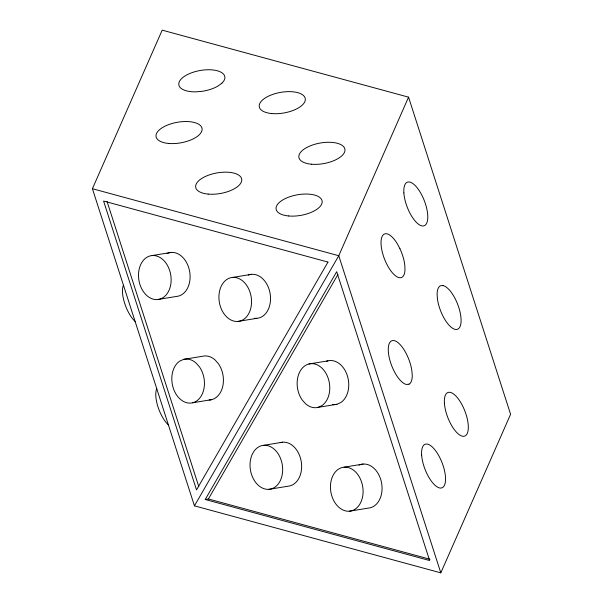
<?xml version="1.0" encoding="UTF-8"?>
<svg xmlns="http://www.w3.org/2000/svg" width="603" height="603" viewBox="0 0 603 603"><rect width="100%" height="100%" fill="white"/><g stroke="black" fill="none" stroke-linecap="round" stroke-linejoin="round"><path stroke-width="0.9" d="M92.41 188.716L162.192 30.15L408.555 97.158L510.59 414.284L440.808 572.85L194.445 505.842L92.41 188.716L338.765 255.725L440.808 572.85M408.555 97.158L338.765 255.725L194.445 505.842M205.231 499.495L336.693 271.674L429.63 560.526L205.231 499.495L208.397 498.975L430.067 559.267M208.397 498.975L337.974 274.41M183.629 359.373L179.724 361.107A22.183 16.138 80.7 0 0 174.915 392.123A22.183 16.138 80.7 0 0 198.832 399.118A22.183 16.138 80.7 0 0 199.472 366.888L196.043 363.006A22.183 16.138 80.7 0 0 183.629 359.373L202.608 356.26A22.183 16.138 80.7 0 1 215.022 359.885L218.444 363.767A22.183 16.138 80.7 0 1 222.582 387.081A22.183 16.138 80.7 0 1 209.083 400M317.954 407.387L321.866 405.646A22.183 16.138 80.7 0 0 326.675 374.636A22.183 16.138 80.7 0 0 302.751 367.642A22.183 16.138 80.7 0 0 302.118 399.872L305.54 403.754A22.183 16.138 80.7 0 0 317.954 407.387L336.934 404.274L340.838 402.533A22.183 16.138 80.7 0 0 347.049 374.817A22.183 16.138 80.7 0 0 326.329 361.385M152.167 255.551L171.146 252.438M232.585 277.425L251.564 274.312M157.466 299.563A22.183 16.138 80.7 0 0 167.446 265.41A22.183 16.138 80.7 0 0 139.542 267.702A22.183 16.138 80.7 0 0 157.466 299.563L176.445 296.45A22.183 16.138 80.7 0 0 189.417 270.265A22.183 16.138 80.7 0 0 167.061 253.531M237.884 321.437A22.183 16.138 80.7 0 0 247.863 287.284A22.183 16.138 80.7 0 0 219.959 289.576A22.183 16.138 80.7 0 0 237.884 321.437L256.863 318.324M308.97 363.978L327.942 360.858M192.621 402.781L211.593 399.668M263.699 445.323L282.671 442.203M344.117 467.189L363.096 464.076M268.998 489.327A22.183 16.138 80.7 0 0 278.978 455.175A22.183 16.138 80.7 0 0 251.074 457.466A22.183 16.138 80.7 0 0 268.998 489.327L287.978 486.214A22.183 16.138 80.7 0 0 301.176 461.167A22.183 16.138 80.7 0 0 280.184 442.685M349.416 511.201A22.183 16.138 80.7 0 0 359.396 477.048A22.183 16.138 80.7 0 0 331.492 479.34A22.183 16.138 80.7 0 0 349.416 511.201L368.395 508.088A22.183 16.138 80.7 0 0 381.367 481.903A22.183 16.138 80.7 0 0 359.011 465.169M107.032 201.41L198.817 486.689M336.934 404.274A22.183 16.138 80.7 0 1 332.713 404.53M135.087 321.422A22.183 8.676 68.8 0 1 123.427 285.196M168.388 424.934A22.183 8.676 68.8 0 1 156.735 388.709M248.263 275.074A22.183 16.138 80.7 0 1 270.25 294.422A22.183 16.138 80.7 0 1 254.308 318.263M327.979 262.071L196.518 489.892L103.58 201.04L327.979 262.071M221.881 83.176L218.248 85.89A23.359 10.424 -10.1 0 1 201.975 91.339L195.998 91.844A23.359 10.424 -10.1 0 1 180.116 80.327A23.359 10.424 -10.1 0 1 211.465 69.835A23.359 10.424 -10.1 0 1 221.881 83.176M409.045 384.156L406.633 384.495A23.359 9.135 68.8 0 1 389.568 359.041A23.359 9.135 68.8 0 1 395.749 341.17A23.359 9.135 68.8 0 1 411.728 369.737L412.248 374.878A23.359 9.135 68.8 0 1 409.045 384.156M443.054 285.573L440.574 285.732A23.359 9.135 68.8 0 0 437.1 294.566L437.529 299.623A23.359 9.135 68.8 0 0 453.268 328.658A23.359 9.135 68.8 0 0 459.961 311.645A23.359 9.135 68.8 0 0 443.054 285.573M399.962 248.753L397.196 243.582A23.359 9.135 68.8 0 0 381.443 238.479A23.359 9.135 68.8 0 0 390.857 270.868A23.359 9.135 68.8 0 0 404.967 270.332L404.847 265.569A23.359 9.135 68.8 0 0 399.962 248.753M444.411 403.271A23.359 9.135 68.8 0 0 463.428 436.308A23.359 9.135 68.8 0 0 461.189 403.271A23.359 9.135 68.8 0 0 444.411 403.271M403.867 192.952A23.359 9.135 68.8 0 0 422.884 225.989A23.359 9.135 68.8 0 0 420.645 192.952A23.359 9.135 68.8 0 0 403.867 192.952M421.633 455.031A23.359 9.135 68.8 0 0 440.65 488.068A23.359 9.135 68.8 0 0 438.411 455.031A23.359 9.135 68.8 0 0 421.633 455.031M168.538 143.446A23.359 10.424 -10.1 0 0 202.095 128.756A23.359 10.424 -10.1 0 0 166.541 125.469A23.359 10.424 -10.1 0 0 168.538 143.446M311.389 164.212A23.359 10.424 -10.1 0 0 344.946 149.521A23.359 10.424 -10.1 0 0 309.384 146.227A23.359 10.424 -10.1 0 0 311.389 164.212M288.603 215.972A23.359 10.424 -10.1 0 0 322.16 201.281A23.359 10.424 -10.1 0 0 286.606 197.988A23.359 10.424 -10.1 0 0 288.603 215.972M208.186 194.098A23.359 10.424 -10.1 0 0 241.743 179.408A23.359 10.424 -10.1 0 0 206.181 176.114A23.359 10.424 -10.1 0 0 208.186 194.098M271.742 113.56A23.359 10.424 -10.1 0 0 305.299 98.869A23.359 10.424 -10.1 0 0 269.737 95.583A23.359 10.424 -10.1 0 0 271.742 113.56"/></g></svg>
